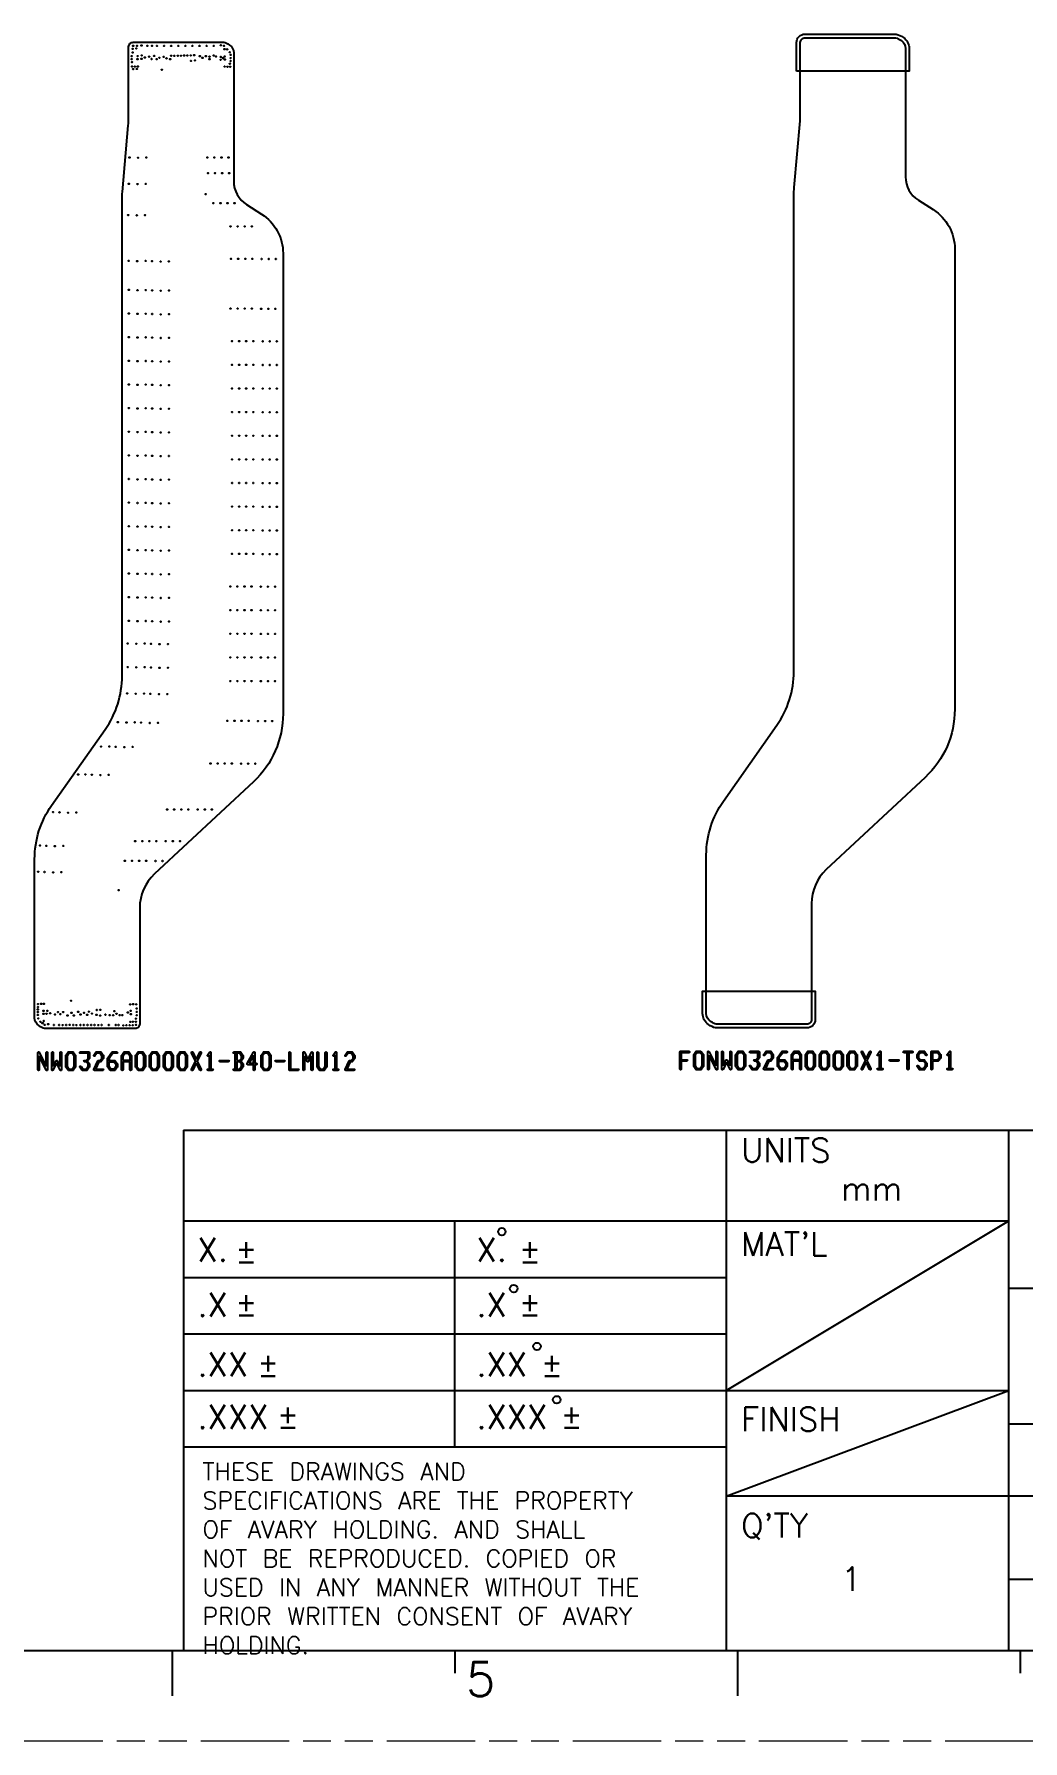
# Model space of a CAD drawing. Extents: x -344 to 154, y 670 to 1023.
# Drawn here: x -101.8 to 4.5, y 670.2 to 853.6 of the extents above; entities that cross this region are included whole.
import ezdxf

# ---------------------------------------------------------------- set-up
doc = ezdxf.new("R2010")
doc.units = 0
doc.linetypes.add('PHANTOM', pattern=[29.5, 9.5, -1.5, 3, -1.5, 3, -1.5, 9.5])
doc.layers.add('0PAPERF', color=2, linetype='PHANTOM', lineweight=0, plot=False)
doc.layers.add('gbr-dxf_layer0', color=7, linetype='Continuous')
doc.layers.add('gbr-outline-dxf_layer1', color=2, linetype='Continuous')
doc.styles.add('SIMPLEX', font='simplex.shx')
doc.styles.get("Standard").update_dxf_attribs({"font": 'txt.shx'})

msp = doc.modelspace()

# ---------------------------------------------------------------- linework, layer by layer
for p, q in [((-85.72, 735.85), (139.03, 735.85)), ((-85.72, 735.85), (-85.72, 679.96)), ((-27.4, 735.85), (-27.4, 679.96)), ((2.97, 679.96), (2.97, 735.85)), ((-85.72, 726.13), (2.97, 726.13)), ((-56.56, 701.83), (-56.56, 726.13)), ((-27.4, 707.91), (2.97, 726.13)), ((-85.72, 720.05), (-27.4, 720.05)), ((139.03, 718.84), (2.97, 718.84)), ((-85.72, 713.98), (-27.4, 713.98)), ((-85.72, 707.91), (2.97, 707.91)), ((-27.4, 696.54), (2.97, 707.91)), ((139.03, 704.26), (2.97, 704.26)), ((-85.72, 701.83), (-27.4, 701.83)), ((62.5, 696.54), (-27.4, 696.54)), ((2.97, 687.61), (62.5, 687.61)), ((-329.9, 679.96), (139.03, 679.96)), ((-86.93, 679.96), (-86.93, 675.1)), ((-56.56, 679.96), (-56.56, 677.53)), ((-26.19, 679.96), (-26.19, 675.1)), ((4.18, 679.96), (4.18, 677.53))]:
    msp.add_line(p, q)
msp.add_lwpolyline([(2.97, 735.85), (139.03, 735.85), (139.03, 718.84), (2.97, 718.84)], close=True)
for centre in [(-51.52, 724.96), (-50.24, 718.84), (-47.74, 712.63), (-45.62, 706.9)]:
    msp.add_circle(centre, 0.401)
at = {"layer": '0PAPERF'}
msp.add_line((-343.88, 670.25), (154.34, 670.25), dxfattribs=at)
at = {"layer": 'gbr-dxf_layer0'}
for p, q in [((-93.88, 742.67), (-93.88, 743.28)), ((-78.21, 743.91), (-78.67, 743.06)), ((-21.89, 742.74), (-21.89, 743.35))]:
    msp.add_line(p, q, dxfattribs=at)
for points in [[(-19.84, 849.68), (-19.84, 852.74, -0.414217), (-18.94, 853.64), (-9.34, 853.64, -0.147852), (-8.56, 853.41), (-8.36, 853.27, -0.250374), (-7.74, 852.11), (-7.74, 849.68)], [(-29.94, 748.39), (-29.94, 750.82), (-17.84, 750.82), (-17.84, 747.76, -0.414366), (-18.74, 746.86), (-28.33, 746.86, -0.147637), (-29.11, 747.09), (-29.31, 747.23, -0.250515)], [(-98.38, 742.68), (-98.38, 743.89, -0.170323), (-98.36, 743.94), (-98.14, 744.25, -0.239742), (-98.08, 744.28), (-97.64, 744.28, -0.246448), (-97.57, 744.25), (-97.35, 743.94, -0.166637), (-97.33, 743.9), (-97.33, 742.67, -0.16419), (-97.35, 742.63), (-97.57, 742.32, -0.249655), (-97.64, 742.29), (-98.08, 742.29, -0.247601), (-98.14, 742.32), (-98.36, 742.63, -0.165513)], [(-96.86, 742.63, -1), (-96.74, 742.72), (-96.54, 742.44), (-96.17, 742.44), (-95.99, 742.7), (-95.99, 742.96), (-96.17, 743.21), (-96.36, 743.21, -1), (-96.36, 743.36), (-96.17, 743.36), (-95.99, 743.62), (-95.99, 744.13), (-96.8, 744.13, -1), (-96.8, 744.28), (-95.91, 744.28, -0.427292), (-95.83, 744.2), (-95.83, 743.59, -0.165513), (-95.85, 743.55), (-96.04, 743.29), (-95.85, 743.02, -0.170321), (-95.83, 742.98), (-95.83, 742.68, -0.165513), (-95.85, 742.63), (-96.07, 742.32, -0.249655), (-96.14, 742.29), (-96.58, 742.29, -0.247601), (-96.64, 742.32)], [(-90.88, 742.68), (-90.88, 743.89, -0.170323), (-90.86, 743.94), (-90.64, 744.25, -0.239742), (-90.58, 744.28), (-90.14, 744.28, -0.246448), (-90.07, 744.25), (-89.85, 743.94, -0.166637), (-89.83, 743.9), (-89.83, 742.67, -0.16419), (-89.85, 742.63), (-90.07, 742.32, -0.249655), (-90.14, 742.29), (-90.58, 742.29, -0.247601), (-90.64, 742.32), (-90.86, 742.63, -0.165513)], [(-89.38, 742.68), (-89.38, 743.89, -0.170323), (-89.36, 743.94), (-89.14, 744.25, -0.239742), (-89.08, 744.28), (-88.64, 744.28, -0.246448), (-88.57, 744.25), (-88.35, 743.94, -0.166637), (-88.33, 743.9), (-88.33, 742.67, -0.16419), (-88.35, 742.63), (-88.57, 742.32, -0.249655), (-88.64, 742.29), (-89.08, 742.29, -0.247601), (-89.14, 742.32), (-89.36, 742.63, -0.165513)], [(-87.88, 742.68), (-87.88, 743.89, -0.170323), (-87.86, 743.94), (-87.64, 744.25, -0.239742), (-87.58, 744.28), (-87.14, 744.28, -0.246448), (-87.07, 744.25), (-86.85, 743.94, -0.166637), (-86.83, 743.9), (-86.83, 742.67, -0.16419), (-86.85, 742.63), (-87.07, 742.32, -0.249655), (-87.14, 742.29), (-87.58, 742.29, -0.247601), (-87.64, 742.32), (-87.86, 742.63, -0.165513)], [(-86.38, 742.68), (-86.38, 743.89, -0.170323), (-86.36, 743.94), (-86.14, 744.25, -0.239742), (-86.08, 744.28), (-85.64, 744.28, -0.246448), (-85.57, 744.25), (-85.35, 743.94, -0.166637), (-85.33, 743.9), (-85.33, 742.67, -0.16419), (-85.35, 742.63), (-85.57, 742.32, -0.249655), (-85.64, 742.29), (-86.08, 742.29, -0.247601), (-86.14, 742.32), (-86.36, 742.63, -0.165513)], [(-81.8, 743.21, -1), (-81.8, 743.36), (-80.91, 743.36, -1), (-80.91, 743.21)], [(-80.3, 742.29, -1), (-80.3, 742.44), (-80.16, 742.44), (-80.16, 744.13), (-80.3, 744.13, -1), (-80.3, 744.28), (-79.64, 744.28, -0.246448), (-79.57, 744.25), (-79.35, 743.94, -0.166637), (-79.33, 743.9), (-79.33, 743.59, -0.16419), (-79.35, 743.55), (-79.54, 743.29), (-79.35, 743.03, -0.166637), (-79.33, 742.98), (-79.33, 742.68, -0.165513), (-79.35, 742.63), (-79.57, 742.32, -0.239934), (-79.63, 742.29)], [(-78.87, 743.02), (-78.2, 744.24, -0.776613), (-78.06, 744.2), (-78.06, 743.06), (-77.91, 743.06, -1), (-77.91, 742.9), (-78.06, 742.9), (-78.06, 742.37, -1), (-78.21, 742.37), (-78.21, 742.9), (-78.8, 742.9, -0.578059)], [(-77.38, 742.68), (-77.38, 743.9, -0.161897), (-77.36, 743.94), (-77.14, 744.25, -0.257177), (-77.08, 744.28), (-76.64, 744.28, -0.246448), (-76.57, 744.25), (-76.35, 743.94, -0.166637), (-76.33, 743.9), (-76.33, 742.68, -0.165513), (-76.35, 742.63), (-76.57, 742.32, -0.239934), (-76.63, 742.29), (-77.08, 742.29, -0.247601), (-77.14, 742.32), (-77.36, 742.63, -0.165513)], [(-75.8, 743.21, -1), (-75.8, 743.36), (-74.91, 743.36, -1), (-74.91, 743.21)], [(-74.38, 742.37), (-74.38, 744.2, -1), (-74.23, 744.2), (-74.23, 742.44), (-73.41, 742.44, -1), (-73.41, 742.29), (-74.3, 742.29, -0.427292)], [(-71.38, 742.67), (-71.38, 744.2, -1), (-71.23, 744.2), (-71.23, 742.7), (-71.04, 742.44), (-70.67, 742.44), (-70.49, 742.7), (-70.49, 744.2, -1), (-70.33, 744.2), (-70.33, 742.67, -0.161897), (-70.35, 742.63), (-70.57, 742.32, -0.257177), (-70.64, 742.29), (-71.08, 742.29, -0.246448), (-71.14, 742.32), (-71.36, 742.63, -0.166669)], [(-32.39, 742.44), (-32.39, 744.27, -0.414443), (-32.31, 744.35), (-31.42, 744.35, -1), (-31.42, 744.19), (-32.23, 744.19), (-32.23, 743.43), (-31.64, 743.43, -1), (-31.64, 743.28), (-32.23, 743.28), (-32.23, 742.44, -1)], [(-30.89, 742.74), (-30.89, 743.97, -0.161897), (-30.87, 744.01), (-30.65, 744.32, -0.239742), (-30.59, 744.35), (-30.14, 744.35, -0.253505), (-30.08, 744.31), (-29.86, 744.01, -0.166637), (-29.84, 743.97), (-29.84, 742.74, -0.165513), (-29.85, 742.7), (-30.08, 742.39, -0.249655), (-30.14, 742.36), (-30.58, 742.36, -0.251415), (-30.65, 742.39), (-30.87, 742.7, -0.165513)], [(-26.39, 742.74), (-26.39, 743.97, -0.161897), (-26.37, 744.01), (-26.15, 744.32, -0.239742), (-26.09, 744.35), (-25.64, 744.35, -0.246448), (-25.58, 744.32), (-25.35, 744.01, -0.170321), (-25.34, 743.96), (-25.34, 742.74, -0.165513), (-25.35, 742.7), (-25.58, 742.39, -0.249655), (-25.64, 742.36), (-26.09, 742.36, -0.247601), (-26.15, 742.39), (-26.37, 742.69, -0.172378)], [(-24.87, 742.7, -1), (-24.75, 742.79), (-24.55, 742.51), (-24.18, 742.51), (-23.99, 742.77), (-23.99, 743.02), (-24.18, 743.28), (-24.36, 743.28, -1), (-24.36, 743.43), (-24.18, 743.43), (-23.99, 743.68), (-23.99, 744.19), (-24.81, 744.19, -1), (-24.81, 744.35), (-23.92, 744.35, -0.421762), (-23.84, 744.27), (-23.84, 743.66, -0.165513), (-23.85, 743.61), (-24.05, 743.35), (-23.86, 743.09, -0.166637), (-23.84, 743.05), (-23.84, 742.74, -0.165513), (-23.85, 742.7), (-24.08, 742.39, -0.249655), (-24.14, 742.36), (-24.58, 742.36, -0.251415), (-24.65, 742.39)], [(-18.89, 742.74), (-18.89, 743.97, -0.161897), (-18.87, 744.01), (-18.65, 744.32, -0.239742), (-18.59, 744.35), (-18.14, 744.35, -0.246448), (-18.08, 744.32), (-17.85, 744.01, -0.170321), (-17.84, 743.96), (-17.84, 742.74, -0.165513), (-17.85, 742.7), (-18.08, 742.39, -0.249655), (-18.14, 742.36), (-18.59, 742.36, -0.247601), (-18.65, 742.39), (-18.87, 742.69, -0.172378)], [(-17.39, 742.74), (-17.39, 743.97, -0.161897), (-17.37, 744.01), (-17.15, 744.32, -0.239742), (-17.09, 744.35), (-16.64, 744.35, -0.246448), (-16.58, 744.32), (-16.35, 744.01, -0.170321), (-16.34, 743.96), (-16.34, 742.74, -0.165513), (-16.35, 742.7), (-16.58, 742.39, -0.249655), (-16.64, 742.36), (-17.09, 742.36, -0.247601), (-17.15, 742.39), (-17.37, 742.69, -0.172378)], [(-15.89, 742.74), (-15.89, 743.97, -0.161897), (-15.87, 744.01), (-15.65, 744.32, -0.239742), (-15.59, 744.35), (-15.14, 744.35, -0.246448), (-15.08, 744.32), (-14.85, 744.01, -0.170321), (-14.84, 743.96), (-14.84, 742.74, -0.165513), (-14.85, 742.7), (-15.08, 742.39, -0.249655), (-15.14, 742.36), (-15.59, 742.36, -0.247601), (-15.65, 742.39), (-15.87, 742.69, -0.172378)], [(-14.39, 742.74), (-14.39, 743.97, -0.161897), (-14.37, 744.01), (-14.15, 744.32, -0.239742), (-14.09, 744.35), (-13.64, 744.35, -0.246448), (-13.58, 744.32), (-13.35, 744.01, -0.170321), (-13.34, 743.96), (-13.34, 742.74, -0.165513), (-13.35, 742.7), (-13.58, 742.39, -0.249655), (-13.64, 742.36), (-14.09, 742.36, -0.247601), (-14.15, 742.39), (-14.37, 742.69, -0.172378)], [(-9.81, 743.28, -1), (-9.81, 743.43), (-8.92, 743.43, -1), (-8.92, 743.28)], [(-6.89, 743.66), (-6.89, 743.96, -0.170323), (-6.87, 744.01), (-6.65, 744.32, -0.239742), (-6.59, 744.35), (-6.14, 744.35, -0.246448), (-6.08, 744.32), (-5.85, 744.01, -1), (-5.98, 743.92), (-6.18, 744.19), (-6.55, 744.19), (-6.73, 743.94), (-6.73, 743.68), (-6.55, 743.43), (-6.14, 743.43, -0.247601), (-6.08, 743.4), (-5.86, 743.1, -0.172346), (-5.84, 743.05), (-5.84, 742.74, -0.161897), (-5.86, 742.7), (-6.08, 742.39, -0.239742), (-6.14, 742.36), (-6.58, 742.36, -0.246448), (-6.65, 742.39), (-6.87, 742.7, -1), (-6.75, 742.79), (-6.55, 742.51), (-6.18, 742.51), (-5.99, 742.77), (-5.99, 743.02), (-6.18, 743.28), (-6.59, 743.28, -0.247601), (-6.65, 743.31), (-6.87, 743.61, -0.165513)], [(-5.39, 742.44), (-5.39, 744.27, -0.44079), (-5.31, 744.35), (-4.64, 744.35, -0.246448), (-4.58, 744.32), (-4.36, 744.01, -0.166637), (-4.34, 743.97), (-4.34, 743.66, -0.165513), (-4.35, 743.61), (-4.58, 743.31, -0.239934), (-4.64, 743.28), (-5.23, 743.28), (-5.23, 742.44, -1)]]:
    msp.add_lwpolyline(points, format="xyb", close=True, dxfattribs=at)
for points in [[(-101.38, 742.37), (-101.38, 744.2, -0.795967), (-101.23, 744.24), (-100.49, 742.7)], [(-101.23, 743.87), (-101.23, 742.37, -1), (-101.38, 742.37)], [(-100.49, 742.7), (-100.49, 744.2, -1), (-100.33, 744.2), (-100.33, 742.37, -0.795967), (-100.48, 742.33), (-101.23, 743.87)], [(-99.88, 742.37), (-99.88, 744.2, -1), (-99.73, 744.2), (-99.73, 742.7)], [(-99.36, 743.11), (-99.73, 742.34, -0.091773), (-99.75, 742.31, -0.68385), (-99.88, 742.37)], [(-99.73, 742.7), (-99.42, 743.32, -0.625769), (-99.29, 743.32), (-98.99, 742.7)], [(-98.99, 742.7), (-98.99, 744.2, -1), (-98.83, 744.2), (-98.83, 742.37, -0.795967), (-98.98, 742.33), (-99.36, 743.11)], [(-95.37, 742.4), (-94.93, 743.32, -0.298876), (-94.85, 743.36), (-94.67, 743.36), (-94.49, 743.62), (-94.49, 743.87), (-94.67, 744.13), (-95.04, 744.13), (-95.24, 743.85, -1), (-95.36, 743.94), (-95.14, 744.25, -0.239742), (-95.08, 744.28), (-94.64, 744.28, -0.246448), (-94.57, 744.25), (-94.35, 743.94, -0.166637), (-94.33, 743.9), (-94.33, 743.59, -0.16419), (-94.35, 743.55), (-94.57, 743.24, -0.249655), (-94.64, 743.21), (-94.81, 743.21), (-95.18, 742.44)], [(-93.88, 743.29), (-93.88, 743.59, -0.165513), (-93.86, 743.64), (-93.42, 744.25, -0.039972), (-93.41, 744.26, -0.207833), (-93.35, 744.28), (-92.91, 744.28, -1), (-92.91, 744.13), (-93.32, 744.13), (-93.73, 743.57), (-93.73, 743.36), (-93.14, 743.36, -0.251415), (-93.07, 743.33), (-92.85, 743.02, -0.165513), (-92.83, 742.98), (-92.83, 742.67, -0.161897), (-92.85, 742.63), (-93.07, 742.32, -0.041105), (-93.08, 742.31, -0.196911), (-93.13, 742.29), (-93.58, 742.29, -0.253505), (-93.64, 742.33), (-93.86, 742.63, -0.166669), (-93.88, 742.67)], [(-92.38, 742.37), (-92.38, 743.9, -0.161897), (-92.36, 743.94), (-92.14, 744.25, -0.041105), (-92.13, 744.26, -0.196911), (-92.08, 744.28), (-91.63, 744.28, -0.253505), (-91.57, 744.25), (-91.35, 743.94, -0.166669), (-91.33, 743.9), (-91.33, 743.29)], [(-91.33, 743.28), (-91.33, 742.37, -1), (-91.49, 742.37), (-91.49, 743.21), (-92.23, 743.21), (-92.23, 742.37, -1), (-92.38, 742.37)], [(-84.87, 742.4), (-84.44, 743.29), (-84.87, 744.17, -1), (-84.73, 744.24), (-84.36, 743.46)], [(-84.36, 743.11), (-84.73, 742.33, -1), (-84.87, 742.4)], [(-84.36, 743.46), (-83.98, 744.24, -1), (-83.84, 744.17), (-84.27, 743.29), (-83.84, 742.4, -1), (-83.98, 742.33), (-84.36, 743.11)], [(-82.86, 742.29), (-83.08, 742.29, -1), (-83.08, 742.44), (-82.93, 742.44), (-82.93, 743.97)], [(-82.93, 743.97), (-83.02, 743.85, -1), (-83.14, 743.94)], [(-83.14, 743.94), (-82.92, 744.25, -0.041105), (-82.91, 744.26, -0.665353), (-82.78, 744.2), (-82.78, 742.44), (-82.63, 742.44, -1), (-82.63, 742.29), (-82.85, 742.29)], [(-72.88, 742.37), (-72.88, 744.2, -0.795967), (-72.73, 744.24), (-72.36, 743.46)], [(-72.73, 743.87), (-72.73, 742.37, -1), (-72.88, 742.37)], [(-71.99, 743.87), (-72.29, 743.25, -0.625769), (-72.42, 743.25), (-72.73, 743.87)], [(-72.36, 743.46), (-71.98, 744.23, -0.82689), (-71.83, 744.2), (-71.83, 742.37, -1), (-71.99, 742.37), (-71.99, 743.87)], [(-69.64, 743.94), (-69.42, 744.25, -0.725878), (-69.28, 744.2), (-69.28, 742.44), (-69.13, 742.44, -1), (-69.13, 742.29), (-69.58, 742.29, -1), (-69.58, 742.44), (-69.43, 742.44), (-69.43, 743.97)], [(-69.43, 743.97), (-69.52, 743.85, -1), (-69.64, 743.94)], [(-68.37, 742.4), (-67.93, 743.32, -0.298876), (-67.85, 743.36), (-67.67, 743.36), (-67.49, 743.62), (-67.49, 743.87), (-67.67, 744.13), (-68.04, 744.13), (-68.24, 743.85, -1), (-68.36, 743.94), (-68.14, 744.25, -0.239742), (-68.08, 744.28), (-67.64, 744.28, -0.246448), (-67.57, 744.25), (-67.35, 743.94, -0.170321), (-67.33, 743.89), (-67.33, 743.59, -0.165513), (-67.35, 743.55), (-67.57, 743.24, -0.249655), (-67.64, 743.21), (-67.81, 743.21), (-68.18, 742.44)], [(-29.39, 742.44), (-29.39, 744.27, -0.795967), (-29.24, 744.3), (-28.49, 742.77)], [(-29.23, 743.94), (-29.23, 742.44, -1), (-29.39, 742.44)], [(-28.49, 742.77), (-28.49, 744.27, -1), (-28.34, 744.27), (-28.34, 742.44, -0.795967), (-28.49, 742.4), (-29.23, 743.94)], [(-27.89, 742.44), (-27.89, 744.27, -1), (-27.73, 744.27), (-27.73, 742.77)], [(-27.36, 743.18), (-27.74, 742.4, -0.082021), (-27.75, 742.38, -0.670473), (-27.89, 742.44)], [(-27.73, 742.77), (-27.43, 743.39, -0.625769), (-27.29, 743.39), (-26.99, 742.77)], [(-26.99, 742.77), (-26.99, 744.27, -1), (-26.84, 744.27), (-26.84, 742.44, -0.795967), (-26.99, 742.4), (-27.36, 743.18)], [(-23.38, 742.47), (-22.93, 743.39, -0.298876), (-22.86, 743.43), (-22.68, 743.43), (-22.49, 743.68), (-22.49, 743.94), (-22.68, 744.19), (-23.05, 744.19), (-23.25, 743.92, -1), (-23.37, 744.01), (-23.15, 744.32, -0.239742), (-23.09, 744.35), (-22.64, 744.35, -0.246448), (-22.58, 744.32), (-22.35, 744.01, -0.170321), (-22.34, 743.96), (-22.34, 743.66, -0.165513), (-22.35, 743.61), (-22.58, 743.31, -0.249655), (-22.64, 743.28), (-22.82, 743.28), (-23.19, 742.51)], [(-21.89, 743.36), (-21.89, 743.66, -0.165513), (-21.87, 743.7), (-21.42, 744.32, -0.039972), (-21.42, 744.32, -0.207833), (-21.36, 744.35), (-20.92, 744.35, -1), (-20.92, 744.19), (-21.32, 744.19), (-21.73, 743.63), (-21.73, 743.43), (-21.14, 743.43, -0.247601), (-21.08, 743.4), (-20.86, 743.1, -0.172346), (-20.84, 743.05), (-20.84, 742.74, -0.161897), (-20.86, 742.7), (-21.08, 742.39, -0.041105), (-21.09, 742.38, -0.196911), (-21.14, 742.36), (-21.58, 742.36, -0.246448), (-21.65, 742.39), (-21.87, 742.7, -0.170321), (-21.89, 742.74)], [(-20.39, 742.44), (-20.39, 743.97, -0.161897), (-20.37, 744.01), (-20.15, 744.31, -0.043659), (-20.14, 744.32, -0.211421), (-20.08, 744.35), (-19.64, 744.35, -0.246448), (-19.58, 744.32), (-19.36, 744.01, -0.166669), (-19.34, 743.97), (-19.34, 743.36)], [(-19.34, 743.35), (-19.34, 742.44, -1), (-19.49, 742.44), (-19.49, 743.28), (-20.23, 743.28), (-20.23, 742.44, -1), (-20.39, 742.44)], [(-12.88, 744.24, -1), (-12.74, 744.3), (-12.36, 743.53)], [(-12.36, 743.18), (-12.74, 742.4, -1), (-12.88, 742.47), (-12.45, 743.35), (-12.88, 744.24)], [(-12.36, 743.53), (-11.99, 744.3, -1), (-11.85, 744.24), (-12.28, 743.35), (-11.85, 742.47, -1), (-11.99, 742.4), (-12.36, 743.18)], [(-11.15, 744.01), (-10.92, 744.32, -0.725878), (-10.79, 744.27), (-10.79, 742.51), (-10.64, 742.51, -1), (-10.64, 742.36), (-11.09, 742.36, -1), (-11.09, 742.51), (-10.94, 742.51), (-10.94, 744.04)], [(-10.94, 744.04), (-11.02, 743.92, -1), (-11.15, 744.01)], [(-8.31, 744.19, -1), (-8.31, 744.35), (-7.86, 744.35)], [(-7.86, 744.35), (-7.42, 744.35, -1), (-7.42, 744.19), (-7.79, 744.19), (-7.79, 742.44, -1), (-7.94, 742.44), (-7.94, 744.19), (-8.31, 744.19)], [(-3.36, 742.36), (-3.59, 742.36, -1), (-3.59, 742.51), (-3.44, 742.51), (-3.44, 744.04)], [(-3.44, 744.04), (-3.52, 743.92, -1), (-3.65, 744.01)], [(-3.65, 744.01), (-3.42, 744.32, -0.041105), (-3.42, 744.33, -0.665353), (-3.29, 744.27), (-3.29, 742.51), (-3.14, 742.51, -1), (-3.14, 742.36), (-3.36, 742.36)], [(-95.18, 742.44), (-94.41, 742.44, -1), (-94.41, 742.29), (-95.3, 742.29, -0.562296), (-95.37, 742.4)], [(-68.18, 742.44), (-67.41, 742.44, -1), (-67.41, 742.29), (-68.3, 742.29, -0.563855), (-68.37, 742.4)], [(-23.19, 742.51), (-22.42, 742.51, -1), (-22.42, 742.36), (-23.31, 742.36, -0.563855), (-23.38, 742.47)]]:
    msp.add_lwpolyline(points, format="xyb", dxfattribs=at)
for points in [[(-98.23, 742.7), (-98.04, 742.44), (-97.67, 742.44), (-97.49, 742.7), (-97.49, 743.87), (-97.67, 744.13), (-98.04, 744.13), (-98.23, 743.87)], [(-93.73, 742.7), (-93.73, 743.21), (-93.17, 743.21), (-92.99, 742.96), (-92.99, 742.7), (-93.17, 742.44), (-93.54, 742.44)], [(-92.23, 743.36), (-92.23, 743.87), (-92.04, 744.13), (-91.67, 744.13), (-91.49, 743.87), (-91.49, 743.36)], [(-90.73, 742.7), (-90.54, 742.44), (-90.17, 742.44), (-89.99, 742.7), (-89.99, 743.87), (-90.17, 744.13), (-90.54, 744.13), (-90.73, 743.87)], [(-89.23, 742.7), (-89.04, 742.44), (-88.67, 742.44), (-88.49, 742.7), (-88.49, 743.87), (-88.67, 744.13), (-89.04, 744.13), (-89.23, 743.87)], [(-87.73, 742.7), (-87.54, 742.44), (-87.17, 742.44), (-86.99, 742.7), (-86.99, 743.87), (-87.17, 744.13), (-87.54, 744.13), (-87.73, 743.87)], [(-86.23, 742.7), (-86.04, 742.44), (-85.67, 742.44), (-85.49, 742.7), (-85.49, 743.87), (-85.67, 744.13), (-86.04, 744.13), (-86.23, 743.87)], [(-80, 743.36), (-79.67, 743.36), (-79.49, 743.62), (-79.49, 743.87), (-79.67, 744.13), (-80, 744.13)], [(-80, 742.44), (-79.67, 742.44), (-79.49, 742.7), (-79.49, 742.95), (-79.67, 743.21), (-80, 743.21)], [(-77.23, 742.7), (-77.04, 742.44), (-76.67, 742.44), (-76.49, 742.7), (-76.49, 743.87), (-76.67, 744.13), (-77.04, 744.13), (-77.23, 743.87)], [(-30.73, 742.77), (-30.55, 742.51), (-30.18, 742.51), (-29.99, 742.77), (-29.99, 743.94), (-30.18, 744.19), (-30.55, 744.19), (-30.73, 743.94)], [(-26.23, 742.77), (-26.05, 742.51), (-25.68, 742.51), (-25.49, 742.77), (-25.49, 743.94), (-25.68, 744.19), (-26.05, 744.19), (-26.23, 743.94)], [(-21.73, 742.77), (-21.73, 743.28), (-21.18, 743.28), (-20.99, 743.02), (-20.99, 742.77), (-21.18, 742.51), (-21.55, 742.51)], [(-20.23, 743.43), (-20.23, 743.94), (-20.05, 744.19), (-19.68, 744.19), (-19.49, 743.94), (-19.49, 743.43)], [(-18.73, 742.77), (-18.55, 742.51), (-18.18, 742.51), (-17.99, 742.77), (-17.99, 743.94), (-18.18, 744.19), (-18.55, 744.19), (-18.73, 743.94)], [(-17.23, 742.77), (-17.05, 742.51), (-16.68, 742.51), (-16.49, 742.77), (-16.49, 743.94), (-16.68, 744.19), (-17.05, 744.19), (-17.23, 743.94)], [(-15.73, 742.77), (-15.55, 742.51), (-15.18, 742.51), (-14.99, 742.77), (-14.99, 743.94), (-15.18, 744.19), (-15.55, 744.19), (-15.73, 743.94)], [(-14.23, 742.77), (-14.05, 742.51), (-13.68, 742.51), (-13.49, 742.77), (-13.49, 743.94), (-13.68, 744.19), (-14.05, 744.19), (-14.23, 743.94)], [(-5.23, 743.43), (-4.68, 743.43), (-4.49, 743.68), (-4.49, 743.94), (-4.68, 744.19), (-5.23, 744.19)]]:
    msp.add_lwpolyline(points, close=True, dxfattribs=at)
msp.add_lwpolyline([(-78.67, 743.06), (-78.21, 743.06), (-78.21, 743.91)], dxfattribs=at)
for centre in [(-91.29, 850.96), (-91.29, 851.28), (-91.2, 851.67), (-91.2, 852.06), (-91.13, 852.39), (-90.8, 852.11), (-90.73, 852.39), (-90.67, 850.96), (-90.66, 851.29), (-90.25, 850.98), (-90.24, 852.42), (-90.22, 851.36), (-89.88, 851.13), (-89.62, 852.38), (-89.42, 851.22), (-89.15, 850.97), (-89.12, 852.38), (-88.88, 851.3), (-88.62, 850.95), (-88.58, 852.37), (-88.32, 851.11), (-87.86, 851.2), (-87.82, 852.37), (-87.56, 851.04), (-87.16, 850.95), (-87.05, 852.37), (-87.05, 851.32), (-86.71, 851.31), (-86.34, 851.32), (-86.29, 852.37), (-86, 851.32), (-85.66, 851.34), (-85.53, 852.37), (-85.32, 851.35), (-84.95, 851.36), (-84.77, 852.37), (-84.58, 851.39), (-84.01, 852.37), (-83.98, 851.28), (-83.68, 851.1), (-83.33, 851.28), (-83.24, 852.37), (-82.94, 851.22), (-82.94, 850.96), (-82.48, 852.37), (-82.48, 851.34), (-82.23, 851.24), (-81.72, 851.19), (-81.71, 852.44), (-81.49, 851.06), (-81.37, 852.39), (-81.32, 852.02), (-81.3, 851.23), (-81.03, 852.01), (-80.76, 851.69), (-80.66, 851.42), (-80.66, 851.07), (-91.26, 850.63), (-91.26, 850.17), (-91.14, 849.89), (-90.95, 850.15), (-90.75, 849.9), (-90.64, 850.17), (-88.05, 849.82), (-84.93, 850.76), (-84.5, 850.82), (-81.74, 850.89), (-81.31, 850.15), (-81.28, 850.91), (-81, 850.14), (-80.75, 850.46), (-80.72, 850.14), (-80.66, 850.75), (-91.54, 840.39), (-90.61, 840.36), (-89.72, 840.38), (-83.17, 840.38), (-82.41, 840.38), (-81.65, 840.38), (-80.89, 840.38), (-83.1, 838.7), (-82.34, 838.7), (-81.58, 838.7), (-80.82, 838.7), (-91.61, 837.56), (-90.68, 837.53), (-89.79, 837.54), (-83.34, 836.45), (-82.52, 835.48), (-81.76, 835.48), (-81, 835.48), (-80.24, 835.48), (-91.68, 834.2), (-90.75, 834.17), (-89.86, 834.19), (-80.67, 832.98), (-79.91, 832.98), (-79.15, 832.98), (-78.38, 832.98), (-91.62, 829.29), (-90.7, 829.25), (-89.8, 829.27), (-89.12, 829.24), (-88.19, 829.2), (-87.3, 829.22), (-80.62, 829.5), (-79.86, 829.5), (-79.09, 829.5), (-78.33, 829.5), (-77.33, 829.48), (-76.57, 829.48), (-75.81, 829.48), (-91.61, 826.16), (-90.68, 826.12), (-89.79, 826.14), (-89.1, 826.11), (-88.18, 826.07), (-87.29, 826.09), (-91.61, 823.62), (-90.68, 823.58), (-89.79, 823.6), (-89.1, 823.57), (-88.18, 823.53), (-87.29, 823.55), (-80.67, 824.15), (-79.91, 824.15), (-79.15, 824.15), (-78.38, 824.15), (-77.38, 824.13), (-76.62, 824.13), (-75.86, 824.13), (-91.61, 821.08), (-90.68, 821.04), (-89.79, 821.06), (-89.1, 821.03), (-88.18, 820.99), (-87.29, 821.01), (-80.51, 820.65), (-79.75, 820.65), (-78.99, 820.65), (-78.23, 820.65), (-77.22, 820.63), (-76.46, 820.63), (-75.7, 820.63), (-91.61, 818.54), (-90.68, 818.5), (-89.79, 818.52), (-89.1, 818.49), (-88.18, 818.45), (-87.29, 818.47), (-80.51, 818.11), (-79.75, 818.11), (-78.99, 818.11), (-78.23, 818.11), (-77.22, 818.09), (-76.46, 818.09), (-75.7, 818.09), (-91.61, 816), (-90.68, 815.96), (-89.79, 815.98), (-89.1, 815.95), (-88.18, 815.91), (-87.29, 815.93), (-80.51, 815.57), (-79.75, 815.57), (-78.99, 815.57), (-78.23, 815.57), (-77.22, 815.55), (-76.46, 815.55), (-75.7, 815.55), (-91.61, 813.46), (-90.68, 813.42), (-89.79, 813.44), (-89.1, 813.41), (-88.18, 813.37), (-87.29, 813.39), (-80.51, 813.03), (-79.75, 813.03), (-78.99, 813.03), (-78.23, 813.03), (-77.22, 813.01), (-76.46, 813.01), (-75.7, 813.01), (-91.61, 810.92), (-90.68, 810.88), (-89.79, 810.9), (-89.1, 810.87), (-88.18, 810.83), (-87.29, 810.85), (-80.51, 810.49), (-79.75, 810.49), (-78.99, 810.49), (-78.23, 810.49), (-77.22, 810.47), (-76.46, 810.47), (-75.7, 810.47), (-91.61, 808.38), (-90.68, 808.34), (-89.79, 808.36), (-89.1, 808.33), (-88.18, 808.29), (-87.29, 808.31), (-80.51, 807.95), (-79.75, 807.95), (-78.99, 807.95), (-78.23, 807.95), (-77.22, 807.93), (-76.46, 807.93), (-75.7, 807.93), (-91.61, 805.84), (-90.68, 805.8), (-89.79, 805.82), (-89.1, 805.79), (-88.18, 805.75), (-87.29, 805.77), (-80.51, 805.41), (-79.75, 805.41), (-78.99, 805.41), (-78.23, 805.41), (-77.22, 805.39), (-76.46, 805.39), (-75.7, 805.39), (-91.61, 803.3), (-90.68, 803.26), (-89.79, 803.28), (-89.1, 803.25), (-88.18, 803.21), (-87.29, 803.23), (-80.51, 802.87), (-79.75, 802.87), (-78.99, 802.87), (-78.23, 802.87), (-77.22, 802.85), (-76.46, 802.85), (-75.7, 802.85), (-91.61, 800.76), (-90.68, 800.72), (-89.79, 800.74), (-89.1, 800.71), (-88.18, 800.67), (-87.29, 800.69), (-80.51, 800.33), (-79.75, 800.33), (-78.99, 800.33), (-78.23, 800.33), (-77.22, 800.31), (-76.46, 800.31), (-75.7, 800.31), (-91.61, 798.22), (-90.68, 798.18), (-89.79, 798.2), (-89.1, 798.17), (-88.18, 798.13), (-87.29, 798.15), (-80.51, 797.79), (-79.75, 797.79), (-78.99, 797.79), (-78.23, 797.79), (-77.22, 797.77), (-76.46, 797.77), (-75.7, 797.77), (-91.61, 795.68), (-90.68, 795.64), (-89.79, 795.66), (-89.1, 795.63), (-88.18, 795.59), (-87.29, 795.61), (-80.7, 794.29), (-79.94, 794.29), (-79.18, 794.29), (-78.42, 794.29), (-77.42, 794.27), (-76.65, 794.27), (-75.89, 794.27), (-91.61, 793.14), (-90.68, 793.1), (-89.79, 793.12), (-89.1, 793.09), (-88.18, 793.05), (-87.29, 793.07), (-91.61, 790.6), (-90.68, 790.56), (-89.79, 790.58), (-89.1, 790.55), (-88.18, 790.51), (-87.29, 790.53), (-80.7, 791.75), (-79.94, 791.75), (-79.18, 791.75), (-78.42, 791.75), (-77.42, 791.73), (-76.65, 791.73), (-75.89, 791.73), (-80.7, 789.21), (-79.94, 789.21), (-79.18, 789.21), (-78.42, 789.21), (-77.42, 789.19), (-76.65, 789.19), (-75.89, 789.19), (-91.72, 788.17), (-90.8, 788.14), (-89.9, 788.16), (-89.22, 788.12), (-88.3, 788.09), (-87.4, 788.1), (-91.72, 785.63), (-90.8, 785.6), (-89.9, 785.62), (-89.22, 785.58), (-88.3, 785.55), (-87.4, 785.56), (-80.7, 786.67), (-79.94, 786.67), (-79.18, 786.67), (-78.42, 786.67), (-77.42, 786.65), (-76.65, 786.65), (-75.89, 786.65), (-80.7, 784.13), (-79.94, 784.13), (-79.18, 784.13), (-78.42, 784.13), (-77.42, 784.11), (-76.65, 784.11), (-75.89, 784.11), (-91.79, 782.8), (-90.86, 782.77), (-89.97, 782.78), (-89.29, 782.75), (-88.36, 782.71), (-87.47, 782.73), (-92.79, 779.71), (-91.86, 779.67), (-90.97, 779.69), (-90.29, 779.66), (-89.36, 779.62), (-88.47, 779.64), (-81.01, 779.85), (-80.25, 779.85), (-79.49, 779.85), (-78.73, 779.85), (-77.73, 779.83), (-76.96, 779.83), (-76.2, 779.83), (-94.59, 777.08), (-93.7, 777.1), (-93.01, 777.06), (-92.09, 777.03), (-91.2, 777.05), (-97.05, 774.09), (-96.27, 774.1), (-95.58, 774.06), (-94.66, 774.03), (-93.77, 774.05), (-82.83, 775.27), (-82.06, 775.27), (-81.3, 775.27), (-80.54, 775.27), (-79.54, 775.25), (-78.78, 775.25), (-78.01, 775.25), (-87.49, 770.33), (-86.73, 770.33), (-85.97, 770.33), (-85.21, 770.33), (-84.21, 770.32), (-83.44, 770.32), (-82.68, 770.32), (-99.75, 770.05), (-99.06, 770.02), (-98.14, 769.98), (-97.24, 770), (-90.92, 766.93), (-90.16, 766.93), (-89.4, 766.93), (-88.64, 766.93), (-87.64, 766.92), (-86.87, 766.92), (-86.11, 766.92), (-101.15, 766.46), (-100.47, 766.42), (-99.55, 766.39), (-98.65, 766.41), (-92.03, 764.81), (-91.27, 764.81), (-90.5, 764.81), (-89.74, 764.81), (-88.74, 764.79), (-87.98, 764.79), (-101.35, 763.64), (-100.67, 763.61), (-99.74, 763.57), (-98.85, 763.59), (-92.7, 761.65), (-101.39, 748.25), (-101.38, 748.84), (-101.38, 748.56), (-101.37, 749.42), (-101.37, 749.1), (-101.03, 749.45), (-100.78, 748.36), (-100.77, 748.69), (-100.74, 749.45), (-100.46, 748.38), (-100.37, 748.69), (-100.06, 748.43), (-99.53, 748.3), (-99.22, 748.56), (-98.96, 748.33), (-98.66, 748.56), (-97.81, 749.78), (-97.76, 748.48), (-97.05, 748.58), (-96.8, 748.29), (-96.43, 748.48), (-96.08, 748.26), (-95.89, 748.6), (-95.57, 748.39), (-95.08, 748.26), (-95.05, 748.78), (-94.67, 748.79), (-94.12, 748.28), (-93.67, 748.23), (-93.17, 748.65), (-92.93, 748.38), (-92.58, 748.23), (-92.3, 748.22), (-91.71, 748.51), (-91.46, 749.38), (-91.41, 748.69), (-91.39, 748.34), (-91.13, 749.4), (-90.8, 749.39), (-90.76, 748.95), (-90.76, 748.57), (-101.33, 747.88), (-101.11, 747.52), (-100.88, 747.36), (-100.75, 747.6), (-100.65, 747.18), (-100.28, 747.26), (-99.65, 747.17), (-99.1, 747.17), (-98.72, 747.16), (-98.34, 747.17), (-98.2, 748.19), (-97.96, 747.18), (-97.57, 747.17), (-97.51, 748.19), (-97.24, 747.16), (-96.81, 747.17), (-96.44, 747.17), (-96.05, 747.17), (-95.65, 747.17), (-95.29, 747.17), (-94.89, 747.16), (-94.68, 748.18), (-94.53, 747.17), (-93.76, 747.17), (-93.28, 748.21), (-93, 747.17), (-92.72, 747.17), (-92.2, 747.13), (-91.87, 747.14), (-91.52, 747.14), (-91.45, 747.5), (-91.19, 747.14), (-91.17, 747.52), (-90.84, 747.85), (-90.85, 747.52), (-90.83, 747.18), (-90.76, 748.21)]:
    msp.add_circle(centre, 0.0375, dxfattribs=at)
at = {"layer": 'gbr-outline-dxf_layer1'}
for points in [[(-29.54, 748.39), (-29.54, 765.46, -0.154617), (-27.71, 771.22), (-21.96, 779.39, 0.154617), (-20.14, 785.15), (-20.14, 836.3, -0.021814), (-20.1, 837.17), (-19.47, 844.31, 0.02121), (-19.44, 845.15), (-19.44, 852.74, -0.414218), (-18.94, 853.24), (-9.34, 853.24, -0.147965), (-8.78, 853.07), (-8.58, 852.94, -0.250644), (-8.14, 852.11), (-8.14, 838.32, 0.256384), (-6.75, 835.79), (-5.15, 834.78, -0.256388), (-2.84, 830.56), (-2.84, 781.09, -0.207998), (-6.02, 773.78), (-16.65, 763.86, 0.207969), (-18.24, 760.21), (-18.24, 747.76, -0.414366), (-18.74, 747.26), (-28.33, 747.26, -0.147926), (-28.89, 747.43), (-29.09, 747.56, -0.250655)], [(-101.73, 747.93), (-101.73, 765, -0.154617), (-99.9, 770.75), (-94.15, 778.92, 0.154617), (-92.33, 784.68), (-92.33, 835.83, -0.021814), (-92.29, 836.71), (-91.67, 843.84, 0.02121), (-91.63, 844.68), (-91.63, 852.27, -0.414218), (-91.13, 852.77), (-81.53, 852.77, -0.147965), (-80.98, 852.61), (-80.77, 852.47, -0.250644), (-80.33, 851.64), (-80.33, 837.85, 0.256384), (-78.94, 835.32), (-77.34, 834.31, -0.256388), (-75.03, 830.09), (-75.03, 780.62, -0.207998), (-78.21, 773.31), (-88.84, 763.4, 0.207969), (-90.43, 759.74), (-90.43, 747.29, -0.414366), (-90.93, 746.79), (-100.53, 746.79, -0.147926), (-101.08, 746.96), (-101.28, 747.1, -0.250655)]]:
    msp.add_lwpolyline(points, format="xyb", close=True, dxfattribs=at)

# ---------------------------------------------------------------- texts
at = {"style": 'SIMPLEX'}
for s, height, p in [('UNITS', 2.551, (-25.81, 732.44)), ('mm', 2.551, (-15.05, 728.32)), ("MAT'L", 2.551, (-25.81, 722.36)), ('X.', 2.551, (-84.23, 721.76)), ('%%p ', 2.551, (-80.19, 721.66)), ('X.', 2.551, (-54.25, 721.76)), ('%%p ', 2.551, (-49.7, 721.66)), ('.X', 2.551, (-84.23, 715.83)), ('%%p ', 2.551, (-80.19, 715.95)), ('.X', 2.551, (-54.25, 715.83)), ('%%p ', 2.551, (-49.7, 715.95)), ('.XX', 2.551, (-84.23, 709.42)), ('%%p ', 2.551, (-77.83, 709.45)), ('.XX', 2.551, (-54.25, 709.42)), ('%%p ', 2.551, (-47.34, 709.45)), ('.XXX', 2.551, (-84.23, 703.79)), ('.XXX', 2.551, (-54.25, 703.79)), ('FINISH', 2.551, (-25.81, 703.54)), ('%%p ', 2.551, (-75.71, 703.88)), ('%%p ', 2.551, (-45.22, 703.88)), ("Q'TY", 2.551, (-25.81, 692.11)), ('1', 2.55, (-15.05, 686.38)), ('5', 3.64, (-55.35, 675.06))]:
    msp.add_text(s, height=height, dxfattribs=at).set_placement(p)
at = {"color": 3, "lineweight": 0, "insert": (-83.68, 700.12), "char_height": 1.86615, "width": 51.3428, "attachment_point": 1}
msp.add_mtext('THESE DRAWINGS AND SPECIFICATIONS ARE THE PROPERTY OF AVARY HOLDING. AND SHALL NOT BE REPRODUCED. COPIED OR USED IN ANY MANNER WITHOUT THE PRIOR WRITTEN CONSENT OF AVARY HOLDING.', dxfattribs=at)

doc.saveas('drawing.dxf')
